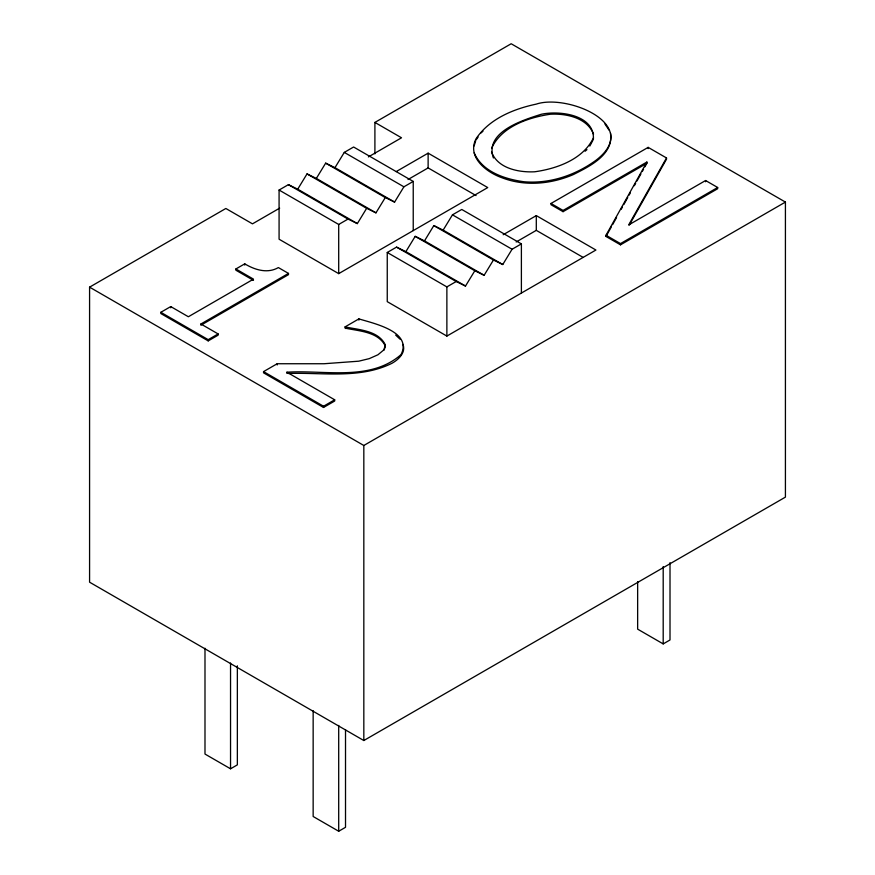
<?xml version="1.0" encoding="UTF-8"?>
<svg xmlns="http://www.w3.org/2000/svg" width="875" height="875" viewBox="0 0 875 875"><rect width="100%" height="100%" fill="white"/><g stroke="black" fill="none" stroke-linecap="round" stroke-linejoin="round"><path stroke-width="1.31" d="M593.414 139.147C594.584 114.581 559.278 110.37 541.275 114.275C522.9 120.061 484.225 132.027 493.413 157.981M474.097 145.961L475.595 141.269M384.202 349.923L385.405 346.205C378.372 331.614 358.969 331.133 345.067 328.114L345.067 326.889L358.903 318.894C373.297 323.378 412.716 331.483 401.056 354.583C370.245 381.73 324.231 369.709 286.912 372.214L286.912 373.45M491.63 148.17C501.605 126.558 528.194 117.556 550.277 114.231C566.158 113.323 587.147 117.72 593.556 134.148M593.414 137.911C583.122 159.327 556.894 168.711 534.669 171.784C518.897 172.572 497.766 168.558 491.553 152.02M592.977 140.164L589.816 146.07M550.987 203.47L648.167 147.372L666.509 157.959L628.655 224.952L705.6 180.523L717.675 187.502L717.675 188.727L620.495 244.836L606.003 236.469L606.003 235.244L646.866 162.061L563.062 210.448L550.987 203.47L550.987 204.706L563.062 211.673L646.866 163.297L646.866 162.061M606.003 236.469L611.275 227.03M612.598 224.667L616.547 217.591M621.162 209.322L622.486 206.959M623.798 204.608L627.747 197.52M629.07 195.158L630.383 192.795M634.342 185.719L635.655 183.356M636.978 180.994L640.927 173.917M642.25 171.555L643.562 169.192M644.886 166.841L646.866 163.297M629.322 225.006L666.509 159.184L666.509 157.959M396.189 171.598L428.127 153.158L487.747 187.578L338.702 273.634L279.081 239.214L279.081 190.039L288.4 184.658L297.719 189.175L307.027 173.906L316.345 178.423L375.966 212.844L385.284 197.564L394.592 202.081L403.911 186.812L413.23 181.431L413.23 230.606M316.345 178.423L325.664 163.144L334.972 167.661L394.592 202.081M334.972 167.661L344.291 152.392L353.609 147.011L413.23 181.431M288.4 184.658L348.02 219.078L357.339 223.595L366.647 208.327L375.966 212.844M503.18 234.73L536.298 215.611L595.919 250.031L446.873 336.077L387.253 301.656L387.253 252.481L396.561 247.111L405.88 251.628L415.198 236.348L424.506 240.866L484.127 275.286L493.445 260.017L502.764 264.534L512.072 249.255L521.391 243.884L521.391 293.048M424.506 240.866L433.825 225.597L443.144 230.114L502.764 264.534M443.144 230.114L452.463 214.834L461.77 209.464L521.391 243.884M396.561 247.111L456.181 281.531L465.5 286.048L474.819 270.769L484.127 275.286M475.967 140.098L478.133 137.047M481.031 132.967L482.989 131.184M585.113 151.233L586.95 149.658M374.905 153.847L374.905 122.423L511.175 43.75L785.422 202.081L785.422 497.12L363.825 740.523L89.578 582.192L89.578 287.153L225.848 208.48L252.47 223.847L279.672 208.141M368.397 156.909L401.516 137.791L374.905 122.423M235.878 268.975L244.759 263.845C254.778 269.861 267.444 273.919 278.37 267.575L288.488 273.416L288.488 274.652L200.9 325.216L200.9 323.991L218.127 333.933L218.127 335.158L208.206 340.889L160.825 313.534L160.825 312.309L170.745 306.578L188.366 316.75L253.498 279.147L235.878 268.975L235.878 270.2L253.498 280.372M408.023 179.517L428.127 167.913L476.055 195.584M279.081 190.039L338.702 224.459L348.02 219.078M200.9 323.991L288.488 273.416M160.825 312.309L208.206 339.664L218.127 333.933M286.912 372.214L334.688 399.798L334.688 401.023L323.531 407.466L263.55 372.837L263.55 371.613L277.189 363.738L324.056 363.738L358.739 361.189L369.239 358.641L377.956 354.769L383.797 349.923L385.405 344.969C378.372 330.389 358.969 329.908 345.067 326.889M516.184 241.97L536.298 230.355L583.056 257.359M387.253 252.481L446.873 286.902L456.181 281.531M263.55 371.613L323.531 406.241L334.688 399.798M606.003 235.244L620.495 243.6L717.675 187.502M89.578 287.153L363.825 445.484L785.422 202.081M204.991 648.244L204.991 754.053L230.541 768.797L237.355 764.87L237.355 665.842M313.152 710.697L313.152 816.495L338.702 831.25L345.516 827.312L345.516 729.652M637.645 581.678L637.645 629.147L663.195 643.902L670.009 639.975L670.009 562.647M288.214 373.472C322.634 372.302 359.888 379.192 391.923 363.311C398.464 359.691 406.098 352.614 402.97 344.389M344.291 152.392L403.911 186.812M452.463 214.834L512.072 249.255M325.664 163.144L385.284 197.564M433.825 225.597L493.445 260.017M307.027 173.906L366.647 208.327M415.198 236.348L474.819 270.769M297.719 189.175L357.339 223.595M405.88 251.628L465.5 286.048M395.675 335.092L400.017 339.161M604.931 124.009L609.033 130.069M474.173 152.83C482.322 171.905 505.039 179.145 524.038 181.759C549.708 183.969 575.444 175.263 596.083 160.202C642.578 124.513 567.087 93.713 536.298 104.114C513.538 108.938 489.289 118.825 475.967 138.873C466.845 157.216 486.358 172.189 501.736 177.669C524.792 186.659 550.955 184.231 573.388 174.552C589.378 166.48 613.572 154.864 610.619 133.383M705.6 180.523L705.6 181.759M663.195 566.584L663.195 643.902M648.167 147.372L648.167 148.597M620.495 243.6L620.495 244.836M563.062 210.448L563.062 211.673M536.298 215.611L536.298 230.355M446.873 286.902L446.873 336.077M428.127 153.158L428.127 167.913M363.825 445.484L363.825 740.523M358.903 318.894L358.903 320.13M345.789 327.305L345.789 328.53M338.702 224.459L338.702 273.634M338.702 725.441L338.702 831.25M323.531 406.241L323.531 407.466M277.189 363.738L277.189 364.963M244.759 263.845L244.759 265.081M230.541 662.998L230.541 768.797M208.206 339.664L208.206 340.889M170.745 306.578L170.745 307.803"/></g></svg>
